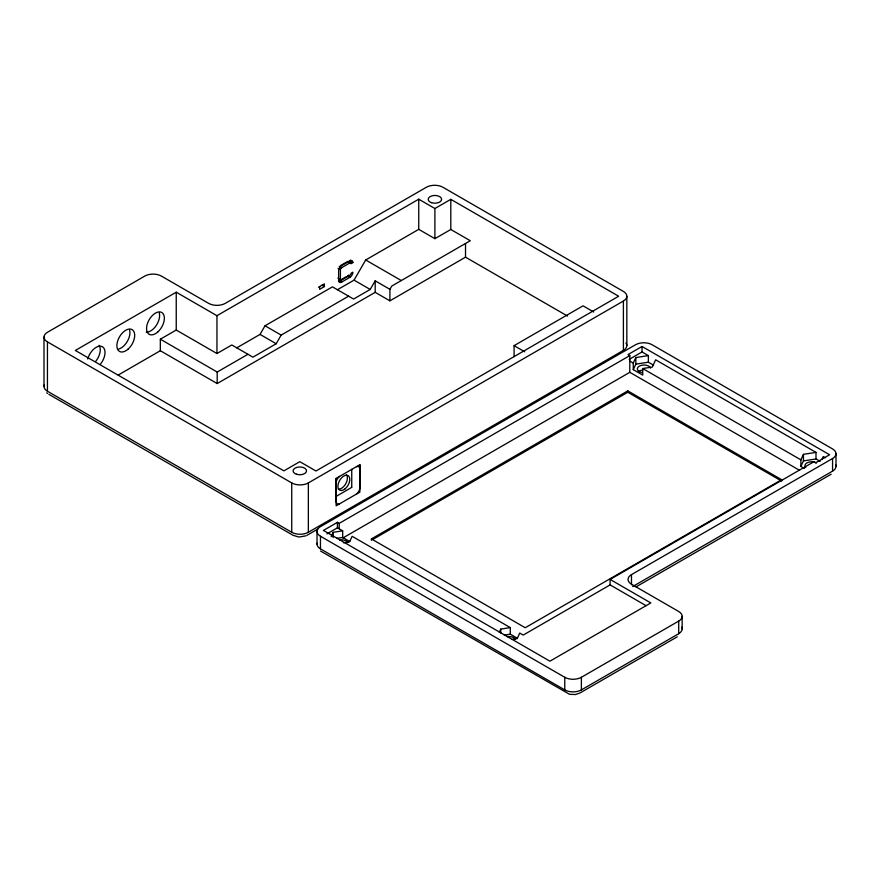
<?xml version="1.0" encoding="UTF-8"?>
<svg xmlns="http://www.w3.org/2000/svg" width="880" height="880" viewBox="0 0 880 880"><rect width="100%" height="100%" fill="white"/><g stroke="black" fill="none" stroke-linecap="round" stroke-linejoin="round"><path stroke-width="1.32" d="M336.138 478.401L336.138 505.813L359.876 492.107L359.876 464.695L336.138 478.401L336.138 501.831A5.874 3.388 -60 0 0 339.581 503.833M351.747 487.201L351.747 469.326M359.876 487.311L359.876 469.436M359.876 464.695L359.876 468.677A5.863 3.388 -60 0 0 356.433 466.686M514.074 356.62L514.074 345.653L583.044 305.833L593.725 312.004M351.736 487.344L336.732 496.089M331.122 536.646L333.135 532.323L342.683 530.838L342.683 537.427L349.778 541.519M499.235 632.335L500.742 629.09L510.29 627.616L510.29 634.194L517.385 638.286M820.138 461.362L815.991 458.964L815.991 452.386L655.644 359.81L652.278 367.059L642.73 368.533L642.73 375.111L633.27 369.655L633.27 363.077L635.833 357.555L648.373 355.619L648.373 362.197L653.565 365.189M633.27 369.655L635.833 364.133L635.833 357.555M804.43 468.468L800.888 466.422L800.888 459.844L803.44 454.333L815.991 452.386M800.888 466.422L803.44 460.911L803.44 454.333M821.898 459.503L823.251 456.577L825.363 457.798M236.775 347.842L260.04 334.411L265.034 325.776L332.453 286.847L353.584 299.046L370.205 289.454L375.188 280.819L389.906 289.322L389.906 300.828L465.52 257.18L567.611 316.118M389.906 300.828L375.188 292.336L217.195 383.548L160.336 350.724L160.336 339.207L176.242 330.033L216.953 353.54L231.792 344.971L252.923 357.17L276.188 343.739L281.171 335.104L348.601 296.175M337.436 289.729L354.057 280.137L365.695 259.985L418.748 229.35L434.896 238.667L450.802 229.493L470.272 240.724L391.809 286.033L389.906 289.322M176.242 292.193L75.339 350.449L283.899 470.866L299.805 461.681L315.953 470.998L618.651 296.241L450.802 199.331L434.896 208.516L418.748 199.199L216.953 315.7L176.242 292.193L176.242 330.033M118.173 375.067L160.336 350.724M340.406 265.672L347.534 261.558L351.087 263.615L352.869 262.592A4.202 2.42 -60 0 0 349.899 260.876L341.594 265.672A4.202 2.42 -60 0 0 338.624 270.809L338.624 280.412A4.202 2.42 -60 0 0 341.594 282.128L349.899 277.321A4.202 2.42 -60 0 0 352.869 272.184L351.087 273.218A1.683 0.968 -60 0 1 349.899 275.264L341.594 280.071L338.03 278.014M352.869 262.592L350.493 261.217L348.711 262.251A1.683 0.968 -60 0 0 347.985 261.404M341.594 280.071A1.683 0.968 -60 0 1 340.406 279.378L340.406 269.786A1.683 0.968 -60 0 1 341.594 267.729L349.899 262.933A1.683 0.968 -60 0 1 351.087 263.615M318.45 287.265L324.379 283.833L324.379 286.572L319.638 289.322L319.638 286.572M338.448 281.083A4.202 2.42 -60 0 0 339.218 280.753L346.346 276.639M160.336 339.207L217.195 372.042L247.94 354.288M47.443 341.88L291.742 482.922A11.748 6.787 0 0 0 308.352 482.922L623.403 301.037A11.748 6.787 0 0 0 623.403 291.445L442.97 187.275A11.748 6.787 0 0 0 426.349 187.275L225.258 303.369A11.748 6.787 0 0 1 208.648 303.369L161.403 276.089A11.748 6.787 0 0 0 144.782 276.089L47.443 332.288A11.748 6.787 0 0 0 47.443 341.88L47.443 391.226L291.742 532.268A11.748 6.787 0 0 0 308.352 532.268L623.403 350.383A11.748 6.787 0 0 0 625.944 342.991M307.01 535.315L317.702 529.144M342.782 538.032L629.805 372.317L629.805 355.586L339.218 523.358L337.436 522.335L323.433 530.42L549.923 661.188L650.815 602.932L610.104 579.425L610.104 584.903L523.215 635.074L519.75 633.072L517.187 638.583L512.204 639.364M610.104 579.425L813.802 461.813L815.584 462.847L829.587 454.762L642.037 346.478L628.034 354.563L629.805 355.586M326.931 533.885L337.436 527.813L342.683 530.838M629.2 359.37L642.037 351.956L648.373 355.619M371.393 540.287L371.393 538.923L627.792 390.885L781.638 479.71L781.638 481.074L627.792 392.26L372.57 539.605M781.638 479.71L525.228 627.737L371.393 538.923M631.477 584.716L631.477 574.629L832.557 458.524A11.748 6.787 0 0 0 832.557 448.932L652.124 344.762A11.748 6.787 0 0 0 635.503 344.762L320.463 526.647A11.748 6.787 0 0 0 320.463 536.25L320.463 548.856L564.762 689.898A11.748 6.787 0 0 0 581.383 689.898L678.711 633.699A11.748 6.787 0 0 0 681.758 627.143M632.665 586.553L832.557 471.141A11.748 6.787 0 0 0 835.604 464.585M635.987 586.905L831.127 474.243M320.463 536.25L564.762 677.292A11.748 6.787 0 0 0 581.383 677.292L678.711 621.093A11.748 6.787 0 0 0 678.711 611.501L631.477 584.221A11.748 6.787 0 0 1 631.477 574.629M677.281 636.801L580.03 692.945L575.432 694.54L569.58 694.32L320.551 551.034M305.998 535.832L298.859 537.042L293.084 535.315L48.873 394.328M635.833 364.133L648.373 362.197M803.44 460.911L815.991 458.964M336.71 538.351L342.683 537.427M343.343 542.784L349.58 541.816L352.143 536.305L510.29 627.616M504.328 635.118L510.29 634.194M629.805 361.075L633.27 363.077M642.73 368.533L800.888 459.844M629.805 372.317L799.557 470.316M365.695 259.985L401.302 280.544M514.074 345.653L524.755 351.824M339.218 266.365L341.594 267.729M338.03 268.411L340.406 269.786M347.534 275.957L349.899 277.321M354.057 280.137L370.205 289.454M339.218 280.753L341.594 282.128M322.003 285.208L324.379 286.572M265.034 325.776L281.171 335.104M260.04 334.411L276.188 343.739M610.104 584.903L646.162 605.726M46.783 392.755L47.531 393.415M836 453.728L836 466.345M832.557 458.524L832.557 471.141M682.154 616.297L682.154 628.903M678.711 621.093L678.711 633.699M642.037 346.478L642.037 351.956M627.792 390.885L627.792 392.26M626.846 296.241L626.846 345.587M623.403 301.037L623.403 350.383M581.383 677.292L581.383 689.898M564.762 677.292L564.762 689.898M500.742 629.09L500.742 633.039M465.52 243.474L465.52 257.18M450.802 199.331L450.802 229.493M434.896 208.516L434.896 238.667M418.748 199.199L418.748 229.35M375.188 280.819L375.188 292.336M339.218 523.358L339.218 528.847M337.436 522.335L337.436 527.813M333.135 532.323L333.135 537.581M317.02 531.454L317.02 544.06M308.352 482.922L308.352 532.268M291.742 482.922L291.742 532.268M217.195 372.042L217.195 383.548M216.953 315.7L216.953 353.54M44 337.084L44 386.43M47.443 391.226A11.748 6.787 0 0 1 44.396 384.67M339.218 278.696A1.683 0.968 -60 0 1 338.382 278.784M346.412 474.837A8.393 4.851 -60 0 1 345.664 483.923A8.393 4.851 -60 0 1 338.173 489.093M350.273 260.04A4.202 2.42 -60 0 1 350.493 261.217M159.313 313.016A12.595 7.271 -60 0 1 156.134 325.666A12.595 7.271 -60 0 1 146.267 332.112M129.635 330.143A12.595 7.271 -60 0 1 118.734 349.03M87.747 358.963A12.595 7.271 -60 0 1 101.838 346.467A12.595 7.271 -60 0 1 100.562 363.979M99.077 345.312A12.595 7.271 -60 0 1 95.81 361.24M348.667 275.033A4.202 2.42 -60 0 1 347.919 275.704M336.138 482.394A5.874 3.388 -60 0 1 339.581 476.41M359.876 488.136A5.863 3.388 -60 0 1 356.422 494.098M320.463 548.856A11.748 6.787 0 0 1 317.119 543.169M339.614 539.902A6.71 3.872 0 0 1 347.842 542.641M641.905 372.559A6.71 3.872 0 0 1 639.617 365.97A6.71 3.872 0 0 1 650.639 368.126M805.772 467.522A6.71 3.872 0 0 1 807.697 462.528A6.71 3.872 0 0 1 816.519 462.979M507.232 636.669A6.71 3.872 0 0 1 515.449 639.419M638.462 371.668A6.71 3.872 0 0 1 642.741 370.018M431.541 202.686A6.71 3.872 0 0 0 441.606 199.331A6.71 3.872 0 0 0 431.541 195.976A6.71 3.872 0 0 0 431.541 202.686M296.45 474.221A6.71 3.872 0 0 0 306.526 470.866A6.71 3.872 0 0 0 296.45 467.511A6.71 3.872 0 0 0 296.45 474.221M345.004 488.917A8.393 4.851 -60 0 0 348.315 475.761A8.393 4.851 -60 0 0 338.228 483.89A8.393 4.851 -60 0 0 345.004 488.917M157.773 331.98A12.595 7.271 -60 0 0 161.755 312.477A12.595 7.271 -60 0 0 146.861 325.688A12.595 7.271 -60 0 0 157.773 331.98M128.095 349.118A12.595 7.271 -60 0 0 132.088 329.604A12.595 7.271 -60 0 0 117.183 342.815A12.595 7.271 -60 0 0 128.095 349.118"/></g></svg>
